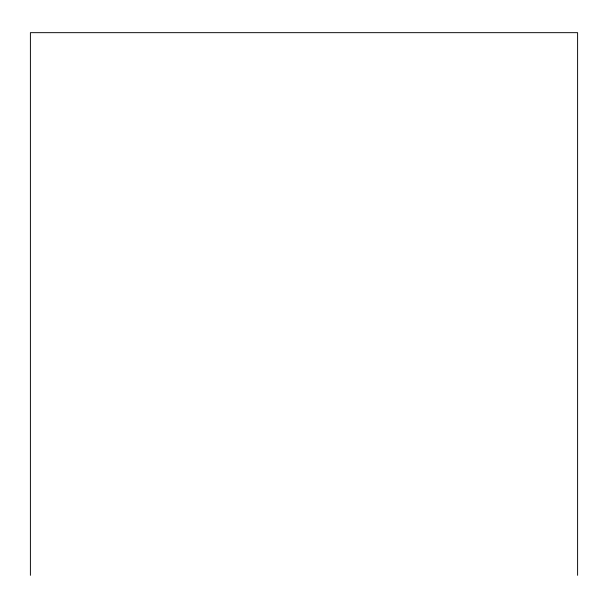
<?xml version="1.0" encoding="UTF-8"?>
<svg xmlns="http://www.w3.org/2000/svg" width="608" height="608" viewBox="0 0 608 608"><rect width="100%" height="100%" fill="white"/><g stroke="black" fill="none" stroke-linecap="round" stroke-linejoin="round"><path stroke-width="0.91" d="M577.6 575.335L577.6 32.665L30.4 32.665L30.4 575.335"/></g></svg>
